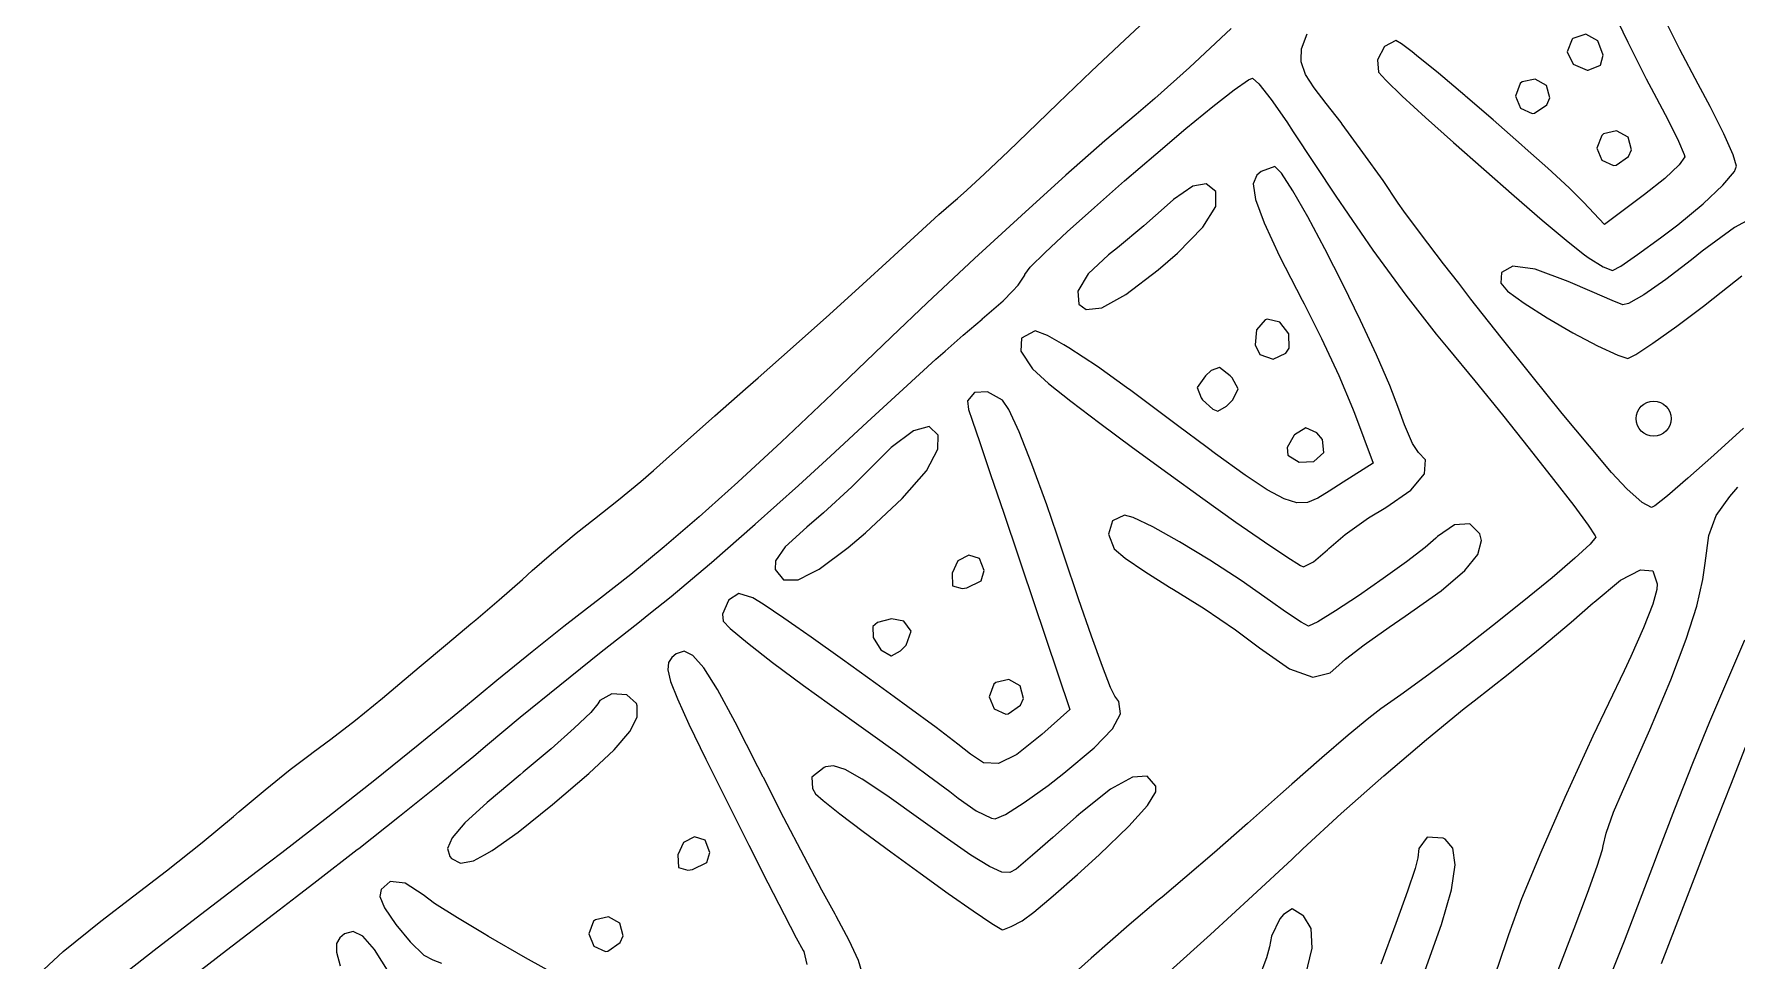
# Model space of a CAD drawing. Header units: inches. Extents: x -2.16 to 7.19, y -6.87 to -1.22.
# Drawn here: x 3.231 to 3.805, y -3.792 to -3.479 of the extents above; entities that cross this region are included whole.
import ezdxf

# ---------------------------------------------------------------- set-up
doc = ezdxf.new("R2010")
doc.units = ezdxf.units.IN
doc.header["$MEASUREMENT"] = 0
doc.layers.add('Front', color=13, linetype='CONTINUOUS', true_color=0xc83434)

msp = doc.modelspace()

# ---------------------------------------------------------------- linework, layer by layer
at = {"layer": 'Front', "linetype": 'CONTINUOUS'}
for p, q in [((3.76196, -3.46833), (3.76854, -3.4821)), ((3.59889, -3.48133), (3.60895, -3.47194)), ((3.78612, -3.48461), (3.78011, -3.47263)), ((3.63482, -3.47754), (3.62072, -3.49065)), ((3.65848, -3.48433), (3.66045, -3.47929)), ((3.75438, -3.47943), (3.74998, -3.48083)), ((3.75846, -3.48165), (3.75438, -3.47943)), ((3.58774, -3.49189), (3.59889, -3.48133)), ((3.65837, -3.48809), (3.65848, -3.48433)), ((3.68655, -3.48361), (3.68413, -3.48809)), ((3.69034, -3.48155), (3.68655, -3.48361)), ((3.69227, -3.48268), (3.69034, -3.48155)), ((3.69583, -3.48541), (3.69227, -3.48268)), ((3.69734, -3.48657), (3.69583, -3.48541)), ((3.74975, -3.48105), (3.74811, -3.48541)), ((3.74811, -3.48541), (3.75015, -3.48956)), ((3.74998, -3.48083), (3.74975, -3.48105)), ((3.76025, -3.48647), (3.75846, -3.48165)), ((3.76854, -3.4821), (3.77479, -3.49448)), ((3.79234, -3.49628), (3.78612, -3.48461)), ((3.62072, -3.49065), (3.60907, -3.50109)), ((3.65835, -3.48874), (3.65837, -3.48809)), ((3.65986, -3.49298), (3.65835, -3.48874)), ((3.68413, -3.48809), (3.68443, -3.4922)), ((3.7047, -3.49258), (3.69734, -3.48657)), ((3.75015, -3.48956), (3.75484, -3.49154)), ((3.75484, -3.49154), (3.75518, -3.49155)), ((3.75518, -3.49155), (3.7594, -3.48983)), ((3.7594, -3.48983), (3.76025, -3.48647)), ((3.5765, -3.50269), (3.58774, -3.49189)), ((3.63586, -3.49814), (3.64059, -3.4948)), ((3.64059, -3.4948), (3.64198, -3.49418)), ((3.64198, -3.49418), (3.64417, -3.4962)), ((3.64417, -3.4962), (3.64828, -3.50147)), ((3.66276, -3.4975), (3.65986, -3.49298)), ((3.68443, -3.4922), (3.68695, -3.49494)), ((3.68695, -3.49494), (3.69252, -3.50025)), ((3.71357, -3.50004), (3.7047, -3.49258)), ((3.73225, -3.49605), (3.73065, -3.5003)), ((3.7329, -3.49549), (3.73225, -3.49605)), ((3.73728, -3.49453), (3.7329, -3.49549)), ((3.74114, -3.49668), (3.73728, -3.49453)), ((3.74229, -3.50089), (3.74114, -3.49668)), ((3.77479, -3.49448), (3.77734, -3.49926)), ((3.79637, -3.5038), (3.79234, -3.49628)), ((3.56938, -3.50956), (3.5765, -3.50269)), ((3.60907, -3.50109), (3.60275, -3.50646)), ((3.62861, -3.50383), (3.63586, -3.49814)), ((3.64828, -3.50147), (3.65356, -3.50901)), ((3.66683, -3.50276), (3.66276, -3.4975)), ((3.67184, -3.50921), (3.66683, -3.50276)), ((3.69252, -3.50025), (3.70039, -3.50747)), ((3.71387, -3.5003), (3.71357, -3.50004)), ((3.72318, -3.5083), (3.71387, -3.5003)), ((3.73065, -3.5003), (3.73234, -3.5044)), ((3.74127, -3.5032), (3.74229, -3.50089)), ((3.77734, -3.49926), (3.78206, -3.50813)), ((3.60275, -3.50646), (3.59223, -3.51537)), ((3.61955, -3.51125), (3.62861, -3.50383)), ((3.70039, -3.50747), (3.7098, -3.51594)), ((3.73276, -3.5167), (3.72318, -3.5083)), ((3.73234, -3.5044), (3.73627, -3.50617)), ((3.73627, -3.50617), (3.73709, -3.50608)), ((3.73709, -3.50608), (3.74127, -3.5032)), ((3.78206, -3.50813), (3.78566, -3.51543)), ((3.80096, -3.51301), (3.79637, -3.5038)), ((3.55973, -3.5188), (3.56938, -3.50956)), ((3.6094, -3.51981), (3.61955, -3.51125)), ((3.65356, -3.50901), (3.65574, -3.51231)), ((3.65574, -3.51231), (3.67014, -3.53405)), ((3.67224, -3.50973), (3.67184, -3.50921)), ((3.67923, -3.51925), (3.67224, -3.50973)), ((3.75975, -3.51355), (3.75815, -3.5178)), ((3.7604, -3.51299), (3.75975, -3.51355)), ((3.76478, -3.51203), (3.7604, -3.51299)), ((3.76864, -3.51418), (3.76478, -3.51203)), ((3.76979, -3.51839), (3.76864, -3.51418)), ((3.80409, -3.5201), (3.80096, -3.51301)), ((3.55158, -3.52651), (3.55973, -3.5188)), ((3.59223, -3.51537), (3.57903, -3.52698)), ((3.59887, -3.52887), (3.6094, -3.51981)), ((3.68602, -3.52879), (3.67923, -3.51925)), ((3.7098, -3.51594), (3.71999, -3.52497)), ((3.734, -3.5178), (3.73276, -3.5167)), ((3.74154, -3.52455), (3.734, -3.5178)), ((3.75815, -3.5178), (3.75984, -3.5219)), ((3.76877, -3.5207), (3.76979, -3.51839)), ((3.78566, -3.51543), (3.78758, -3.52)), ((3.78758, -3.52), (3.78775, -3.52078)), ((3.80525, -3.52396), (3.80409, -3.5201)), ((3.64494, -3.52567), (3.64341, -3.52689)), ((3.64949, -3.52405), (3.64494, -3.52567)), ((3.64952, -3.52405), (3.64949, -3.52405)), ((3.65174, -3.52629), (3.64952, -3.52405)), ((3.71999, -3.52497), (3.73021, -3.53392)), ((3.74875, -3.53121), (3.74154, -3.52455)), ((3.75984, -3.5219), (3.76377, -3.52367)), ((3.76377, -3.52367), (3.76459, -3.52358)), ((3.76459, -3.52358), (3.76877, -3.5207)), ((3.78589, -3.52346), (3.781, -3.52803)), ((3.78775, -3.52078), (3.78589, -3.52346)), ((3.80059, -3.53035), (3.80454, -3.52567)), ((3.80454, -3.52567), (3.80525, -3.52396)), ((3.54562, -3.53205), (3.55158, -3.52651)), ((3.57903, -3.52698), (3.56406, -3.54049)), ((3.58866, -3.53784), (3.59887, -3.52887)), ((3.62183, -3.53065), (3.61532, -3.53513)), ((3.62633, -3.52988), (3.62183, -3.53065)), ((3.62963, -3.53249), (3.62633, -3.52988)), ((3.64341, -3.52689), (3.64227, -3.52989)), ((3.64227, -3.52989), (3.64304, -3.53511)), ((3.65558, -3.53223), (3.65174, -3.52629)), ((3.69117, -3.53636), (3.68602, -3.52879)), ((3.75361, -3.53601), (3.74875, -3.53121)), ((3.781, -3.52803), (3.77423, -3.53344)), ((3.79393, -3.53661), (3.80059, -3.53035)), ((3.53622, -3.54026), (3.54117, -3.5359)), ((3.54117, -3.5359), (3.54256, -3.53476)), ((3.54256, -3.53476), (3.54562, -3.53205)), ((3.6132, -3.53703), (3.60534, -3.54404)), ((3.61532, -3.53513), (3.6132, -3.53703)), ((3.62961, -3.53754), (3.62963, -3.53249)), ((3.64304, -3.53511), (3.64592, -3.54305)), ((3.6606, -3.541), (3.65558, -3.53223)), ((3.67014, -3.53405), (3.68262, -3.55219)), ((3.69308, -3.53912), (3.69117, -3.53636)), ((3.73021, -3.53392), (3.73972, -3.5421)), ((3.76071, -3.54355), (3.75361, -3.53601)), ((3.77423, -3.53344), (3.76071, -3.54355)), ((3.78538, -3.54364), (3.79393, -3.53661)), ((3.52919, -3.54662), (3.53622, -3.54026)), ((3.56406, -3.54049), (3.54819, -3.55509)), ((3.57948, -3.54609), (3.58866, -3.53784)), ((3.62527, -3.54452), (3.62961, -3.53754)), ((3.64592, -3.54305), (3.65109, -3.55421)), ((3.66638, -3.55177), (3.6606, -3.541)), ((3.69863, -3.54666), (3.69308, -3.53912)), ((3.73972, -3.5421), (3.74774, -3.54886)), ((3.81261, -3.5402), (3.80459, -3.54462)), ((3.52113, -3.55405), (3.52919, -3.54662)), ((3.57205, -3.55302), (3.57948, -3.54609)), ((3.60534, -3.54404), (3.59647, -3.5514)), ((3.61669, -3.55322), (3.62527, -3.54452)), ((3.70637, -3.55679), (3.69863, -3.54666)), ((3.74774, -3.54886), (3.75353, -3.55352)), ((3.77188, -3.55371), (3.77963, -3.54803)), ((3.77963, -3.54803), (3.78538, -3.54364)), ((3.80459, -3.54462), (3.79369, -3.55257)), ((3.51974, -3.55533), (3.52113, -3.55405)), ((3.56707, -3.55801), (3.57205, -3.55302)), ((3.59338, -3.55383), (3.58652, -3.56025)), ((3.59647, -3.5514), (3.59338, -3.55383)), ((3.6102, -3.55882), (3.61669, -3.55322)), ((3.65109, -3.55421), (3.65873, -3.56907)), ((3.67247, -3.56368), (3.66638, -3.55177)), ((3.68262, -3.55219), (3.69372, -3.56745)), ((3.75353, -3.55352), (3.75519, -3.55475)), ((3.76617, -3.5576), (3.77188, -3.55371)), ((3.79369, -3.55257), (3.79005, -3.55546)), ((3.51062, -3.56367), (3.51974, -3.55533)), ((3.54819, -3.55509), (3.53232, -3.56996)), ((3.56522, -3.56069), (3.56525, -3.56045)), ((3.56525, -3.56045), (3.56707, -3.55801)), ((3.58652, -3.56025), (3.58309, -3.56603)), ((3.59929, -3.56713), (3.6102, -3.55882)), ((3.71153, -3.56341), (3.70637, -3.55679)), ((3.72601, -3.55973), (3.72569, -3.56341)), ((3.72981, -3.55766), (3.72601, -3.55973)), ((3.73734, -3.55867), (3.72981, -3.55766)), ((3.74845, -3.56276), (3.73734, -3.55867)), ((3.75519, -3.55475), (3.76024, -3.55782)), ((3.76024, -3.55782), (3.76344, -3.55905)), ((3.76344, -3.55905), (3.76617, -3.5576)), ((3.79005, -3.55546), (3.78138, -3.56215)), ((3.4993, -3.5739), (3.51062, -3.56367)), ((3.55787, -3.56934), (3.56108, -3.56603)), ((3.56108, -3.56603), (3.56298, -3.56408)), ((3.56298, -3.56408), (3.56522, -3.56069)), ((3.58309, -3.56603), (3.58339, -3.57044)), ((3.67844, -3.5759), (3.67247, -3.56368)), ((3.71567, -3.56873), (3.71153, -3.56341)), ((3.72569, -3.56341), (3.72803, -3.56602)), ((3.72803, -3.56602), (3.73366, -3.57014)), ((3.7565, -3.56627), (3.74845, -3.56276)), ((3.78138, -3.56215), (3.77397, -3.56729)), ((3.79521, -3.57021), (3.80703, -3.56092)), ((3.53232, -3.56996), (3.52025, -3.58148)), ((3.55088, -3.57543), (3.55787, -3.56934)), ((3.58339, -3.57044), (3.58588, -3.57226)), ((3.58588, -3.57226), (3.59114, -3.57164)), ((3.59114, -3.57164), (3.59929, -3.56713)), ((3.65873, -3.56907), (3.6594, -3.57033)), ((3.6594, -3.57033), (3.66526, -3.58197)), ((3.69372, -3.56745), (3.70396, -3.58058)), ((3.72587, -3.58166), (3.71567, -3.56873)), ((3.73366, -3.57014), (3.74138, -3.57507)), ((3.76323, -3.56918), (3.7565, -3.56627)), ((3.76686, -3.57072), (3.76323, -3.56918)), ((3.76875, -3.57027), (3.76686, -3.57072)), ((3.77397, -3.56729), (3.76875, -3.57027)), ((3.78505, -3.57783), (3.79453, -3.57073)), ((3.79453, -3.57073), (3.79521, -3.57021)), ((3.48707, -3.58483), (3.4993, -3.5739)), ((3.54442, -3.58091), (3.55085, -3.57545)), ((3.55085, -3.57545), (3.55088, -3.57543)), ((3.64632, -3.57571), (3.64339, -3.57906)), ((3.64689, -3.57554), (3.64632, -3.57571)), ((3.6512, -3.57654), (3.64689, -3.57554)), ((3.65422, -3.58041), (3.6512, -3.57654)), ((3.68386, -3.58757), (3.67844, -3.5759)), ((3.74138, -3.57507), (3.75, -3.58011)), ((3.52025, -3.58148), (3.50025, -3.60067)), ((3.53832, -3.58631), (3.54442, -3.58091)), ((3.56406, -3.58191), (3.56389, -3.58631)), ((3.56848, -3.5795), (3.56406, -3.58191)), ((3.56875, -3.57948), (3.56848, -3.5795)), ((3.57289, -3.58099), (3.56875, -3.57948)), ((3.57836, -3.58413), (3.57289, -3.58099)), ((3.64339, -3.57906), (3.64288, -3.58413)), ((3.65436, -3.58527), (3.65422, -3.58041)), ((3.66526, -3.58197), (3.67108, -3.59452)), ((3.70396, -3.58058), (3.70785, -3.5853)), ((3.73635, -3.59477), (3.72587, -3.58166)), ((3.75, -3.58011), (3.75832, -3.58453)), ((3.777, -3.58358), (3.78505, -3.57783)), ((3.47524, -3.5953), (3.48707, -3.58483)), ((3.52414, -3.59905), (3.53523, -3.58903)), ((3.53523, -3.58903), (3.53832, -3.58631)), ((3.56389, -3.58631), (3.56785, -3.59223)), ((3.58011, -3.58513), (3.57836, -3.58413)), ((3.5897, -3.59148), (3.58011, -3.58513)), ((3.64288, -3.58413), (3.64442, -3.58738)), ((3.64442, -3.58738), (3.64894, -3.58902)), ((3.64894, -3.58902), (3.65328, -3.58701)), ((3.65328, -3.58701), (3.65436, -3.58527)), ((3.68831, -3.59785), (3.68386, -3.58757)), ((3.70785, -3.5853), (3.71697, -3.59631)), ((3.75832, -3.58453), (3.76516, -3.58766)), ((3.76516, -3.58766), (3.76857, -3.58872)), ((3.76857, -3.58872), (3.77123, -3.5874)), ((3.77123, -3.5874), (3.777, -3.58358)), ((3.56785, -3.59223), (3.57325, -3.59725)), ((3.59945, -3.59849), (3.5897, -3.59148)), ((3.62609, -3.59464), (3.62338, -3.59849)), ((3.62801, -3.59283), (3.62609, -3.59464)), ((3.6309, -3.59183), (3.62801, -3.59283)), ((3.63441, -3.59464), (3.6309, -3.59183)), ((3.63509, -3.59533), (3.63441, -3.59464)), ((3.67108, -3.59452), (3.67574, -3.60555)), ((3.74647, -3.60727), (3.73635, -3.59477)), ((3.46068, -3.60814), (3.47103, -3.59901)), ((3.47103, -3.59901), (3.47524, -3.5953)), ((3.50025, -3.60067), (3.48318, -3.61682)), ((3.512, -3.61018), (3.52414, -3.59905)), ((3.54822, -3.60027), (3.54591, -3.60309)), ((3.55267, -3.60003), (3.54822, -3.60027)), ((3.55773, -3.60278), (3.55267, -3.60003)), ((3.57325, -3.59725), (3.58077, -3.60318)), ((3.60095, -3.59957), (3.59945, -3.59849)), ((3.61669, -3.61134), (3.60095, -3.59957)), ((3.62338, -3.59849), (3.62463, -3.60202)), ((3.63719, -3.59899), (3.63509, -3.59533)), ((3.63536, -3.60267), (3.63719, -3.59899)), ((3.69134, -3.60589), (3.68831, -3.59785)), ((3.71697, -3.59631), (3.72632, -3.60781)), ((3.54591, -3.60309), (3.54622, -3.60595)), ((3.54622, -3.60595), (3.54746, -3.60957)), ((3.55981, -3.606), (3.55773, -3.60278)), ((3.56325, -3.61349), (3.55981, -3.606)), ((3.58077, -3.60318), (3.59046, -3.61054)), ((3.62463, -3.60202), (3.62515, -3.60267)), ((3.62515, -3.60267), (3.62864, -3.60587)), ((3.62864, -3.60587), (3.63025, -3.60655)), ((3.63025, -3.60655), (3.63323, -3.60485)), ((3.63323, -3.60485), (3.63536, -3.60267)), ((3.67574, -3.60555), (3.67637, -3.60719)), ((3.69322, -3.61118), (3.69134, -3.60589)), ((3.45148, -3.61629), (3.46068, -3.60814)), ((3.49967, -3.62166), (3.512, -3.61018)), ((3.53294, -3.61171), (3.52765, -3.6131)), ((3.53595, -3.61467), (3.53294, -3.61171)), ((3.54746, -3.60957), (3.55003, -3.61714)), ((3.59046, -3.61054), (3.60158, -3.61882)), ((3.62672, -3.61882), (3.61669, -3.61134)), ((3.66001, -3.61211), (3.65621, -3.61452)), ((3.66373, -3.61382), (3.66001, -3.61211)), ((3.67637, -3.60719), (3.6827, -3.62402)), ((3.69593, -3.6174), (3.69322, -3.61118)), ((3.72632, -3.60781), (3.73535, -3.61912)), ((3.75559, -3.61833), (3.74647, -3.60727)), ((3.44429, -3.62268), (3.45148, -3.61629)), ((3.48318, -3.61682), (3.46844, -3.63046)), ((3.52765, -3.6131), (3.52019, -3.61879)), ((3.5359, -3.6193), (3.53595, -3.61467)), ((3.55003, -3.61714), (3.55366, -3.62787)), ((3.56761, -3.62442), (3.56325, -3.61349)), ((3.65608, -3.61465), (3.65364, -3.61882)), ((3.65621, -3.61452), (3.65608, -3.61465)), ((3.66555, -3.61611), (3.66373, -3.61382)), ((3.66609, -3.62048), (3.66555, -3.61611)), ((3.69795, -3.62042), (3.69593, -3.6174)), ((3.80762, -3.61222), (3.79754, -3.62136)), ((3.43998, -3.62655), (3.44429, -3.62268)), ((3.48892, -3.63159), (3.49967, -3.62166)), ((3.51541, -3.62353), (3.50689, -3.632)), ((3.52019, -3.61879), (3.51541, -3.62353)), ((3.53202, -3.62659), (3.5359, -3.6193)), ((3.60158, -3.61882), (3.61342, -3.62748)), ((3.62957, -3.62095), (3.62672, -3.61882)), ((3.63948, -3.62812), (3.62957, -3.62095)), ((3.65364, -3.61882), (3.65386, -3.62131)), ((3.65386, -3.62131), (3.65774, -3.62377)), ((3.65774, -3.62377), (3.66273, -3.62344)), ((3.66273, -3.62344), (3.66608, -3.6205)), ((3.66608, -3.6205), (3.66609, -3.62048)), ((3.70031, -3.62292), (3.69795, -3.62042)), ((3.69998, -3.62764), (3.70031, -3.62292)), ((3.73535, -3.61912), (3.74354, -3.62954)), ((3.76306, -3.62717), (3.75559, -3.61833)), ((3.79754, -3.62136), (3.78875, -3.62917)), ((3.43571, -3.63025), (3.43998, -3.62655)), ((3.5239, -3.63598), (3.53202, -3.62659)), ((3.55366, -3.62787), (3.55808, -3.64097)), ((3.5726, -3.63806), (3.56761, -3.62442)), ((3.61342, -3.62748), (3.62526, -3.63601)), ((3.64698, -3.6331), (3.63948, -3.62812)), ((3.6827, -3.62402), (3.67254, -3.63043)), ((3.69543, -3.63317), (3.69998, -3.62764)), ((3.76818, -3.63266), (3.76306, -3.62717)), ((3.78875, -3.62917), (3.78191, -3.63508)), ((3.42819, -3.63643), (3.43571, -3.63025)), ((3.46844, -3.63046), (3.45544, -3.64211)), ((3.47431, -3.64468), (3.48892, -3.63159)), ((3.50689, -3.632), (3.49729, -3.64084)), ((3.65262, -3.63613), (3.64698, -3.6331)), ((3.6678, -3.63355), (3.66399, -3.63591)), ((3.67254, -3.63043), (3.6678, -3.63355)), ((3.68695, -3.63901), (3.69543, -3.63317)), ((3.74354, -3.62954), (3.75033, -3.63838)), ((3.77335, -3.63727), (3.76818, -3.63266)), ((3.78191, -3.63508), (3.77764, -3.63847)), ((3.80293, -3.63525), (3.80566, -3.63217)), ((3.42011, -3.6428), (3.42819, -3.63643)), ((3.49729, -3.64084), (3.49171, -3.64563)), ((3.51147, -3.64759), (3.5239, -3.63598)), ((3.57598, -3.64795), (3.5726, -3.63806)), ((3.62526, -3.63601), (3.63637, -3.6439)), ((3.65696, -3.63744), (3.65262, -3.63613)), ((3.66057, -3.63729), (3.65696, -3.63744)), ((3.66399, -3.63591), (3.66057, -3.63729)), ((3.68114, -3.64254), (3.68695, -3.63901)), ((3.75033, -3.63838), (3.7552, -3.64496)), ((3.7766, -3.63905), (3.77335, -3.63727)), ((3.77764, -3.63847), (3.7766, -3.63905)), ((3.79832, -3.6417), (3.80293, -3.63525)), ((3.41389, -3.6477), (3.42011, -3.6428)), ((3.45544, -3.64211), (3.44361, -3.6523)), ((3.45957, -3.6575), (3.47431, -3.64468)), ((3.49171, -3.64563), (3.48442, -3.65225)), ((3.55808, -3.64097), (3.56303, -3.65567)), ((3.59478, -3.64348), (3.59342, -3.64795)), ((3.59888, -3.64155), (3.59478, -3.64348)), ((3.6018, -3.64239), (3.59888, -3.64155)), ((3.6084, -3.64558), (3.6018, -3.64239)), ((3.61732, -3.65057), (3.6084, -3.64558)), ((3.63637, -3.6439), (3.64604, -3.65063)), ((3.67326, -3.64806), (3.68114, -3.64254)), ((3.71006, -3.64483), (3.70434, -3.64873)), ((3.7153, -3.64451), (3.71006, -3.64483)), ((3.7187, -3.6479), (3.7153, -3.64451)), ((3.7552, -3.64496), (3.7576, -3.64858)), ((3.79589, -3.64843), (3.79832, -3.6417)), ((3.40554, -3.6546), (3.41389, -3.6477)), ((3.44361, -3.6523), (3.43234, -3.66155)), ((3.48442, -3.65225), (3.48109, -3.65702)), ((3.50568, -3.65249), (3.51147, -3.64759)), ((3.57795, -3.65371), (3.57598, -3.64795)), ((3.59342, -3.64795), (3.59539, -3.65296)), ((3.62757, -3.6568), (3.61732, -3.65057)), ((3.64604, -3.65063), (3.65354, -3.65568)), ((3.66777, -3.65278), (3.67326, -3.64806)), ((3.70377, -3.64935), (3.70017, -3.65251)), ((3.70434, -3.64873), (3.70377, -3.64935)), ((3.718, -3.6548), (3.71919, -3.65014)), ((3.71919, -3.65014), (3.7187, -3.6479)), ((3.75587, -3.65135), (3.75071, -3.6561)), ((3.75775, -3.64901), (3.75587, -3.65135)), ((3.7576, -3.64858), (3.75775, -3.64901)), ((3.79464, -3.6578), (3.79589, -3.64843)), ((3.39907, -3.6603), (3.40554, -3.6546)), ((3.45674, -3.65989), (3.45957, -3.6575)), ((3.48109, -3.65702), (3.481, -3.65989)), ((3.49588, -3.65979), (3.50568, -3.65249)), ((3.5426, -3.65699), (3.54068, -3.66112)), ((3.54631, -3.65511), (3.5426, -3.65699)), ((3.5499, -3.65617), (3.54631, -3.65511)), ((3.5515, -3.6603), (3.5499, -3.65617)), ((3.56303, -3.65567), (3.56406, -3.65873)), ((3.57852, -3.65541), (3.57795, -3.65371)), ((3.58335, -3.66976), (3.57852, -3.65541)), ((3.59539, -3.65296), (3.59902, -3.65604)), ((3.59902, -3.65604), (3.60569, -3.66064)), ((3.63816, -3.66367), (3.62757, -3.6568)), ((3.65354, -3.65568), (3.65815, -3.65853)), ((3.65919, -3.65897), (3.66259, -3.65735)), ((3.66259, -3.65735), (3.66728, -3.6533)), ((3.66728, -3.6533), (3.66777, -3.65278)), ((3.69389, -3.65731), (3.68603, -3.66298)), ((3.70017, -3.65251), (3.69389, -3.65731)), ((3.7136, -3.6603), (3.718, -3.6548)), ((3.75071, -3.6561), (3.74301, -3.66267)), ((3.7939, -3.66329), (3.79464, -3.6578)), ((3.38798, -3.67018), (3.3958, -3.66329)), ((3.3958, -3.66329), (3.39907, -3.6603)), ((3.43234, -3.66155), (3.42106, -3.67039)), ((3.44595, -3.66898), (3.45674, -3.65989)), ((3.481, -3.65989), (3.48386, -3.66335)), ((3.48386, -3.66335), (3.48872, -3.66336)), ((3.48872, -3.66336), (3.4932, -3.66112)), ((3.4932, -3.66112), (3.49588, -3.65979)), ((3.54068, -3.66112), (3.54087, -3.66541)), ((3.54568, -3.66612), (3.55053, -3.66369)), ((3.55053, -3.66369), (3.5515, -3.6603)), ((3.56406, -3.65873), (3.58037, -3.70717)), ((3.60569, -3.66064), (3.61404, -3.66583)), ((3.64809, -3.6706), (3.63816, -3.66367)), ((3.65815, -3.65853), (3.65919, -3.65897)), ((3.68603, -3.66298), (3.6777, -3.66876)), ((3.70557, -3.6671), (3.7136, -3.6603)), ((3.74301, -3.66267), (3.7335, -3.67046)), ((3.75717, -3.67088), (3.76611, -3.66353)), ((3.76611, -3.66353), (3.77279, -3.66002)), ((3.77279, -3.66002), (3.77698, -3.6604)), ((3.77698, -3.6604), (3.77845, -3.66472)), ((3.79179, -3.67233), (3.7939, -3.66329)), ((3.43846, -3.67501), (3.44595, -3.66898)), ((3.46875, -3.66798), (3.46526, -3.67029)), ((3.47354, -3.66947), (3.46875, -3.66798)), ((3.477, -3.67162), (3.47354, -3.66947)), ((3.54087, -3.66541), (3.54412, -3.6663)), ((3.54412, -3.6663), (3.54568, -3.66612)), ((3.61404, -3.66583), (3.61538, -3.66662)), ((3.61538, -3.66662), (3.62572, -3.67306)), ((3.6777, -3.66876), (3.67, -3.67387)), ((3.6935, -3.67566), (3.70557, -3.6671)), ((3.77834, -3.66665), (3.77697, -3.67157)), ((3.77845, -3.66472), (3.77834, -3.66665)), ((3.38003, -3.67692), (3.38798, -3.67018)), ((3.41775, -3.67291), (3.4097, -3.67918)), ((3.42106, -3.67039), (3.41775, -3.67291)), ((3.43467, -3.67805), (3.43846, -3.67501)), ((3.46524, -3.67032), (3.46327, -3.67501)), ((3.46327, -3.67501), (3.46349, -3.67735)), ((3.46526, -3.67029), (3.46524, -3.67032)), ((3.4839, -3.67631), (3.477, -3.67162)), ((3.58775, -3.68243), (3.58335, -3.66976)), ((3.62572, -3.67306), (3.6363, -3.68028)), ((3.65313, -3.67419), (3.64809, -3.6706)), ((3.65836, -3.67769), (3.65313, -3.67419)), ((3.67, -3.67387), (3.66404, -3.67755)), ((3.7335, -3.67046), (3.72292, -3.6789)), ((3.74949, -3.67763), (3.75683, -3.67119)), ((3.75683, -3.67119), (3.75717, -3.67088)), ((3.77697, -3.67157), (3.77389, -3.67956)), ((3.78824, -3.68339), (3.79179, -3.67233)), ((3.37052, -3.68484), (3.37843, -3.67824)), ((3.37843, -3.67824), (3.38003, -3.67692)), ((3.4097, -3.67918), (3.39908, -3.68766)), ((3.42234, -3.68773), (3.43467, -3.67805)), ((3.46349, -3.67735), (3.46587, -3.67986)), ((3.46587, -3.67986), (3.47166, -3.68467)), ((3.48799, -3.67916), (3.4839, -3.67631)), ((3.49313, -3.68275), (3.48799, -3.67916)), ((3.51549, -3.67778), (3.51394, -3.67916)), ((3.51394, -3.67916), (3.51406, -3.68285)), ((3.52025, -3.67655), (3.51549, -3.67778)), ((3.52436, -3.67738), (3.52025, -3.67655)), ((3.52692, -3.6807), (3.52436, -3.67738)), ((3.52516, -3.68541), (3.52692, -3.6807)), ((3.6363, -3.68028), (3.64434, -3.68633)), ((3.66087, -3.67905), (3.65836, -3.67769)), ((3.66092, -3.67904), (3.66087, -3.67905)), ((3.66404, -3.67755), (3.66092, -3.67904)), ((3.6797, -3.68534), (3.6881, -3.67936)), ((3.6881, -3.67936), (3.6935, -3.67566)), ((3.72292, -3.6789), (3.712, -3.6874)), ((3.73952, -3.68597), (3.74949, -3.67763)), ((3.77389, -3.67956), (3.76962, -3.68926)), ((3.36097, -3.69284), (3.37052, -3.68484)), ((3.47166, -3.68467), (3.48014, -3.69124)), ((3.50378, -3.69031), (3.49313, -3.68275)), ((3.51406, -3.68285), (3.51665, -3.68697)), ((3.52325, -3.68735), (3.52516, -3.68541)), ((3.59144, -3.69265), (3.58775, -3.68243)), ((3.64434, -3.68633), (3.65447, -3.69339)), ((3.67333, -3.69015), (3.6797, -3.68534)), ((3.72816, -3.69517), (3.73952, -3.68597)), ((3.78303, -3.69708), (3.78824, -3.68339)), ((3.80787, -3.68379), (3.80252, -3.69631)), ((3.39908, -3.68766), (3.38717, -3.69733)), ((3.40843, -3.69887), (3.42234, -3.68773)), ((3.44505, -3.69125), (3.44483, -3.69373)), ((3.44617, -3.68956), (3.44505, -3.69125)), ((3.44762, -3.68832), (3.44617, -3.68956)), ((3.45032, -3.68745), (3.44762, -3.68832)), ((3.4533, -3.68887), (3.45032, -3.68745)), ((3.45693, -3.69302), (3.4533, -3.68887)), ((3.48014, -3.69124), (3.49063, -3.69902)), ((3.51495, -3.69833), (3.50378, -3.69031)), ((3.51665, -3.68697), (3.5201, -3.68904)), ((3.5201, -3.68904), (3.52025, -3.68905)), ((3.52025, -3.68905), (3.52325, -3.68735)), ((3.67007, -3.69302), (3.67333, -3.69015)), ((3.712, -3.6874), (3.70147, -3.69536)), ((3.76962, -3.68926), (3.76736, -3.69405)), ((3.3515, -3.70081), (3.36097, -3.69284)), ((3.38717, -3.69733), (3.37522, -3.70718)), ((3.44483, -3.69373), (3.44575, -3.69763)), ((3.44575, -3.69763), (3.44803, -3.70355)), ((3.46155, -3.70036), (3.45693, -3.69302)), ((3.5554, -3.69799), (3.55475, -3.69855)), ((3.55978, -3.69703), (3.5554, -3.69799)), ((3.56364, -3.69918), (3.55978, -3.69703)), ((3.59414, -3.69966), (3.59144, -3.69265)), ((3.65447, -3.69339), (3.66235, -3.69617)), ((3.66235, -3.69617), (3.66824, -3.69474)), ((3.66824, -3.69474), (3.67007, -3.69302)), ((3.70147, -3.69536), (3.69206, -3.70222)), ((3.7167, -3.70418), (3.72816, -3.69517)), ((3.76736, -3.69405), (3.75681, -3.71615)), ((3.77595, -3.714), (3.78303, -3.69708)), ((3.80252, -3.69631), (3.80078, -3.7003)), ((3.33949, -3.71068), (3.34856, -3.70328)), ((3.34856, -3.70328), (3.3515, -3.70081)), ((3.39508, -3.70974), (3.40843, -3.69887)), ((3.42594, -3.70182), (3.42185, -3.70406)), ((3.43095, -3.70216), (3.42594, -3.70182)), ((3.43427, -3.7051), (3.43095, -3.70216)), ((3.44803, -3.70355), (3.45192, -3.7121)), ((3.46753, -3.71135), (3.46155, -3.70036)), ((3.49063, -3.69902), (3.49939, -3.70533)), ((3.5211, -3.7028), (3.51495, -3.69833)), ((3.52575, -3.70618), (3.5211, -3.7028)), ((3.55475, -3.69855), (3.55315, -3.7028)), ((3.55315, -3.7028), (3.55484, -3.7069)), ((3.56479, -3.70339), (3.56364, -3.69918)), ((3.56377, -3.7057), (3.56479, -3.70339)), ((3.59557, -3.70267), (3.59414, -3.69966)), ((3.59688, -3.70447), (3.59557, -3.70267)), ((3.69206, -3.70222), (3.68525, -3.70689)), ((3.80078, -3.7003), (3.79609, -3.71131)), ((3.37275, -3.70923), (3.36064, -3.71917)), ((3.37522, -3.70718), (3.37275, -3.70923)), ((3.384, -3.71897), (3.39508, -3.70974)), ((3.4188, -3.70811), (3.41329, -3.7134)), ((3.42119, -3.7052), (3.4188, -3.70811)), ((3.42185, -3.70406), (3.42119, -3.7052)), ((3.43199, -3.71456), (3.43445, -3.70976)), ((3.43451, -3.70583), (3.43427, -3.7051)), ((3.43445, -3.70976), (3.43451, -3.70583)), ((3.49939, -3.70533), (3.51159, -3.71406)), ((3.53528, -3.71321), (3.52575, -3.70618)), ((3.55484, -3.7069), (3.55877, -3.70867)), ((3.55877, -3.70867), (3.55959, -3.70858)), ((3.55959, -3.70858), (3.56377, -3.7057)), ((3.58037, -3.70717), (3.57094, -3.71552)), ((3.59479, -3.71359), (3.59744, -3.70856)), ((3.59744, -3.70856), (3.59688, -3.70447)), ((3.68525, -3.70689), (3.68118, -3.71)), ((3.70062, -3.71722), (3.71339, -3.70678)), ((3.71339, -3.70678), (3.7167, -3.70418)), ((3.33123, -3.71716), (3.33949, -3.71068)), ((3.41329, -3.7134), (3.40546, -3.72035)), ((3.42669, -3.72072), (3.43199, -3.71456)), ((3.45192, -3.7121), (3.45765, -3.72391)), ((3.47523, -3.72642), (3.46753, -3.71135)), ((3.51159, -3.71406), (3.52301, -3.72232)), ((3.54263, -3.71877), (3.53528, -3.71321)), ((3.57094, -3.71552), (3.56257, -3.72224)), ((3.58855, -3.7201), (3.59479, -3.71359)), ((3.68118, -3.71), (3.67426, -3.71575)), ((3.76677, -3.73474), (3.77595, -3.714)), ((3.79609, -3.71131), (3.79038, -3.72534)), ((3.32525, -3.72154), (3.33123, -3.71716)), ((3.36064, -3.71917), (3.34596, -3.73094)), ((3.37938, -3.72284), (3.384, -3.71897)), ((3.40546, -3.72035), (3.39609, -3.72824)), ((3.41815, -3.72874), (3.42669, -3.72072)), ((3.54692, -3.72222), (3.54263, -3.71877)), ((3.57838, -3.72863), (3.58855, -3.7201)), ((3.67426, -3.71575), (3.66535, -3.7234)), ((3.68628, -3.72947), (3.70062, -3.71722)), ((3.75681, -3.71615), (3.74733, -3.73681)), ((3.80325, -3.73252), (3.80829, -3.71977)), ((3.3175, -3.72733), (3.3242, -3.72228)), ((3.3242, -3.72228), (3.32525, -3.72154)), ((3.36785, -3.73228), (3.37938, -3.72284)), ((3.45765, -3.72391), (3.46504, -3.73875)), ((3.477, -3.72993), (3.47523, -3.72642)), ((3.49751, -3.72668), (3.49336, -3.72993)), ((3.49796, -3.72646), (3.49751, -3.72668)), ((3.50068, -3.72613), (3.49796, -3.72646)), ((3.50457, -3.72737), (3.50068, -3.72613)), ((3.52301, -3.72232), (3.53275, -3.72946)), ((3.55127, -3.72506), (3.54692, -3.72222)), ((3.55635, -3.72533), (3.55127, -3.72506)), ((3.56257, -3.72224), (3.55635, -3.72533)), ((3.66535, -3.7234), (3.65528, -3.73225)), ((3.79038, -3.72534), (3.78432, -3.74069)), ((3.309, -3.73418), (3.3175, -3.72733)), ((3.34596, -3.73094), (3.33016, -3.7434)), ((3.35431, -3.74313), (3.36785, -3.73228)), ((3.39502, -3.72911), (3.38388, -3.73844)), ((3.39609, -3.72824), (3.39502, -3.72911)), ((3.40594, -3.73913), (3.41815, -3.72874)), ((3.47707, -3.73007), (3.477, -3.72993)), ((3.48399, -3.74364), (3.47707, -3.73007)), ((3.49336, -3.72993), (3.4936, -3.73375)), ((3.51032, -3.73057), (3.50457, -3.72737)), ((3.51863, -3.7361), (3.51032, -3.73057)), ((3.53275, -3.72946), (3.53989, -3.7348)), ((3.565, -3.73853), (3.57307, -3.73273)), ((3.57307, -3.73273), (3.57838, -3.72863)), ((3.60149, -3.72989), (3.59412, -3.73395)), ((3.6065, -3.72962), (3.60149, -3.72989)), ((3.60944, -3.73302), (3.6065, -3.72962)), ((3.65528, -3.73225), (3.65147, -3.73564)), ((3.6719, -3.7422), (3.68628, -3.72947)), ((3.79695, -3.74866), (3.80325, -3.73252)), ((3.30025, -3.74155), (3.309, -3.73418)), ((3.38388, -3.73844), (3.37636, -3.74534)), ((3.4936, -3.73375), (3.49467, -3.73558)), ((3.49467, -3.73558), (3.49717, -3.73785)), ((3.49717, -3.73785), (3.5028, -3.74229)), ((3.53018, -3.74432), (3.51863, -3.7361)), ((3.53989, -3.7348), (3.5427, -3.737)), ((3.5427, -3.737), (3.54883, -3.74131)), ((3.59412, -3.73395), (3.58411, -3.74191)), ((3.6066, -3.73946), (3.60937, -3.73483)), ((3.60937, -3.73483), (3.60944, -3.73302)), ((3.65147, -3.73564), (3.64033, -3.74554)), ((3.74733, -3.73681), (3.73922, -3.75532)), ((3.76379, -3.74177), (3.76677, -3.73474)), ((3.28774, -3.75198), (3.29832, -3.74322)), ((3.29832, -3.74322), (3.30025, -3.74155)), ((3.33016, -3.7434), (3.31468, -3.75541)), ((3.3406, -3.75395), (3.35431, -3.74313)), ((3.39434, -3.74846), (3.40594, -3.73913)), ((3.46504, -3.73875), (3.47211, -3.75282)), ((3.49079, -3.75674), (3.48399, -3.74364)), ((3.5028, -3.74229), (3.5107, -3.74827)), ((3.54883, -3.74131), (3.55392, -3.74379)), ((3.55392, -3.74379), (3.5552, -3.74402)), ((3.5552, -3.74402), (3.55869, -3.74252)), ((3.55869, -3.74252), (3.565, -3.73853)), ((3.58256, -3.74327), (3.57466, -3.75025)), ((3.58411, -3.74191), (3.58256, -3.74327)), ((3.60031, -3.74646), (3.6066, -3.73946)), ((3.65899, -3.75411), (3.6719, -3.7422)), ((3.76124, -3.74886), (3.76379, -3.74177)), ((3.78432, -3.74069), (3.77858, -3.75568)), ((3.37636, -3.74534), (3.37204, -3.75034)), ((3.3856, -3.75472), (3.39434, -3.74846)), ((3.5107, -3.74827), (3.52001, -3.75516)), ((3.53797, -3.74992), (3.53018, -3.74432)), ((3.54703, -3.75622), (3.53797, -3.74992)), ((3.59024, -3.75615), (3.60031, -3.74646)), ((3.64033, -3.74554), (3.62919, -3.7553)), ((3.76025, -3.7531), (3.76124, -3.74886)), ((3.78923, -3.76861), (3.79695, -3.74866)), ((3.27581, -3.76149), (3.28774, -3.75198)), ((3.31468, -3.75541), (3.30634, -3.76177)), ((3.3265, -3.76488), (3.34009, -3.75435)), ((3.34009, -3.75435), (3.3406, -3.75395)), ((3.37204, -3.75034), (3.3705, -3.75395)), ((3.3705, -3.75395), (3.37131, -3.75668)), ((3.383, -3.75612), (3.3856, -3.75472)), ((3.4501, -3.75199), (3.44818, -3.75612)), ((3.45381, -3.75011), (3.4501, -3.75199)), ((3.4574, -3.75117), (3.45381, -3.75011)), ((3.459, -3.7553), (3.4574, -3.75117)), ((3.45803, -3.75869), (3.459, -3.7553)), ((3.47211, -3.75282), (3.47858, -3.76559)), ((3.52001, -3.75516), (3.52987, -3.76233)), ((3.57466, -3.75025), (3.56778, -3.75627)), ((3.62919, -3.7553), (3.6192, -3.76392)), ((3.65533, -3.75757), (3.65899, -3.75411)), ((3.69808, -3.754), (3.69775, -3.75713)), ((3.70086, -3.75018), (3.69808, -3.754)), ((3.70628, -3.75056), (3.70086, -3.75018)), ((3.70699, -3.75088), (3.70628, -3.75056)), ((3.7096, -3.7539), (3.70699, -3.75088)), ((3.71032, -3.75945), (3.7096, -3.7539)), ((3.73922, -3.75532), (3.73276, -3.77099)), ((3.7582, -3.75993), (3.75999, -3.75437)), ((3.75999, -3.75437), (3.76025, -3.7531)), ((3.77858, -3.75568), (3.77779, -3.7578)), ((3.37131, -3.75668), (3.37192, -3.75738)), ((3.37192, -3.75738), (3.37495, -3.75889)), ((3.37495, -3.75889), (3.37933, -3.7581)), ((3.37933, -3.7581), (3.383, -3.75612)), ((3.44818, -3.75612), (3.44837, -3.76041)), ((3.44837, -3.76041), (3.45162, -3.7613)), ((3.45162, -3.7613), (3.45318, -3.76112)), ((3.45318, -3.76112), (3.45803, -3.75869)), ((3.49678, -3.76802), (3.49079, -3.75674)), ((3.55329, -3.76011), (3.54703, -3.75622)), ((3.55744, -3.76196), (3.55329, -3.76011)), ((3.5623, -3.76101), (3.56021, -3.76214)), ((3.56311, -3.76033), (3.5623, -3.76101)), ((3.56778, -3.75627), (3.56311, -3.76033)), ((3.58302, -3.76272), (3.59024, -3.75615)), ((3.64198, -3.77), (3.65533, -3.75757)), ((3.69685, -3.76076), (3.69431, -3.76838)), ((3.69775, -3.75713), (3.69685, -3.76076)), ((3.70906, -3.7679), (3.71032, -3.75945)), ((3.75495, -3.76904), (3.7582, -3.75993)), ((3.77779, -3.7578), (3.76735, -3.78519)), ((3.26478, -3.76994), (3.27581, -3.76149)), ((3.30634, -3.76177), (3.28718, -3.77634)), ((3.31965, -3.77013), (3.3265, -3.76488)), ((3.35114, -3.7651), (3.34812, -3.76783)), ((3.35625, -3.76568), (3.35114, -3.7651)), ((3.36228, -3.76962), (3.35625, -3.76568)), ((3.47858, -3.76559), (3.48405, -3.77628)), ((3.52987, -3.76233), (3.5394, -3.76916)), ((3.56021, -3.76214), (3.55744, -3.76196)), ((3.57477, -3.76996), (3.58302, -3.76272)), ((3.6192, -3.76392), (3.61151, -3.7704)), ((3.25356, -3.77845), (3.26478, -3.76994)), ((3.31379, -3.77462), (3.31965, -3.77013)), ((3.34812, -3.76783), (3.34775, -3.77013)), ((3.34775, -3.77013), (3.34931, -3.77405)), ((3.36619, -3.77251), (3.36228, -3.76962)), ((3.37387, -3.77741), (3.36619, -3.77251)), ((3.50125, -3.77616), (3.49678, -3.76802)), ((3.5394, -3.76916), (3.54775, -3.77503)), ((3.5682, -3.77544), (3.57477, -3.76996)), ((3.61022, -3.77146), (3.60035, -3.77976)), ((3.61151, -3.7704), (3.61022, -3.77146)), ((3.6278, -3.78301), (3.64198, -3.77)), ((3.69431, -3.76838), (3.69035, -3.77933)), ((3.70573, -3.77964), (3.70906, -3.7679)), ((3.73276, -3.77099), (3.72828, -3.78314)), ((3.75049, -3.78097), (3.75495, -3.76904)), ((3.7799, -3.7928), (3.78923, -3.76861)), ((3.24087, -3.78873), (3.25356, -3.77845)), ((3.28718, -3.77634), (3.27158, -3.78834)), ((3.29604, -3.78823), (3.31379, -3.77462)), ((3.34931, -3.77405), (3.35313, -3.77966)), ((3.38287, -3.7828), (3.37387, -3.77741)), ((3.41975, -3.77855), (3.41815, -3.7828)), ((3.4204, -3.77799), (3.41975, -3.77855)), ((3.42478, -3.77703), (3.4204, -3.77799)), ((3.42864, -3.77918), (3.42478, -3.77703)), ((3.48405, -3.77628), (3.48814, -3.78415)), ((3.50162, -3.77683), (3.50125, -3.77616)), ((3.50599, -3.78505), (3.50162, -3.77683)), ((3.54775, -3.77503), (3.55406, -3.77929)), ((3.56065, -3.78027), (3.56427, -3.77833)), ((3.56427, -3.77833), (3.5682, -3.77544)), ((3.65123, -3.77774), (3.64842, -3.78352)), ((3.65243, -3.7762), (3.65123, -3.77774)), ((3.65532, -3.77439), (3.65243, -3.7762)), ((3.65899, -3.77654), (3.65532, -3.77439)), ((3.65916, -3.77668), (3.65899, -3.77654)), ((3.66182, -3.78099), (3.65916, -3.77668)), ((3.33424, -3.78409), (3.33308, -3.78602)), ((3.33583, -3.78273), (3.33424, -3.78409)), ((3.33871, -3.78194), (3.33583, -3.78273)), ((3.34195, -3.78359), (3.33871, -3.78194)), ((3.34589, -3.7881), (3.34195, -3.78359)), ((3.35313, -3.77966), (3.35797, -3.78544)), ((3.38434, -3.78368), (3.38287, -3.7828)), ((3.39677, -3.79082), (3.38434, -3.78368)), ((3.41815, -3.7828), (3.41984, -3.7869)), ((3.42979, -3.78339), (3.42864, -3.77918)), ((3.42877, -3.7857), (3.42979, -3.78339)), ((3.48814, -3.78415), (3.49046, -3.78843)), ((3.55406, -3.77929), (3.55746, -3.78134)), ((3.55746, -3.78134), (3.55775, -3.78143)), ((3.55775, -3.78143), (3.56065, -3.78027)), ((3.60035, -3.77976), (3.58757, -3.79094)), ((3.61426, -3.79525), (3.6278, -3.78301)), ((3.64842, -3.78352), (3.64775, -3.78716)), ((3.66211, -3.78759), (3.66182, -3.78099)), ((3.69035, -3.77933), (3.68524, -3.79297)), ((3.70026, -3.79506), (3.70573, -3.77964)), ((3.72828, -3.78314), (3.72742, -3.78578)), ((3.74509, -3.79504), (3.75049, -3.78097)), ((3.23109, -3.79778), (3.24087, -3.78873)), ((3.27158, -3.78834), (3.25908, -3.79819)), ((3.2816, -3.79935), (3.29604, -3.78823)), ((3.33308, -3.78602), (3.33303, -3.78893)), ((3.33303, -3.78893), (3.33433, -3.79354)), ((3.35087, -3.7959), (3.34589, -3.7881)), ((3.35797, -3.78544), (3.36258, -3.78991)), ((3.36258, -3.78991), (3.36557, -3.79155)), ((3.41984, -3.7869), (3.42377, -3.78867)), ((3.42377, -3.78867), (3.42459, -3.78858)), ((3.42459, -3.78858), (3.42877, -3.7857)), ((3.49046, -3.78843), (3.49065, -3.78875)), ((3.49065, -3.78875), (3.49168, -3.79306)), ((3.50908, -3.79178), (3.50599, -3.78505)), ((3.64775, -3.78716), (3.64673, -3.79088)), ((3.65992, -3.79695), (3.66211, -3.78759)), ((3.72742, -3.78578), (3.7237, -3.79665)), ((3.76735, -3.78519), (3.75726, -3.8103)), ((3.36557, -3.79155), (3.36853, -3.79271)), ((3.40938, -3.7978), (3.39677, -3.79082)), ((3.51025, -3.79562), (3.50908, -3.79178)), ((3.58757, -3.79094), (3.57254, -3.80438)), ((3.64673, -3.79088), (3.64387, -3.79826))]:
    msp.add_line(p, q, dxfattribs=at)
at = {"layer": 'Front'}
msp.add_circle((3.77725, -3.60905), 0.00591, dxfattribs=at)

doc.saveas('drawing.dxf')
